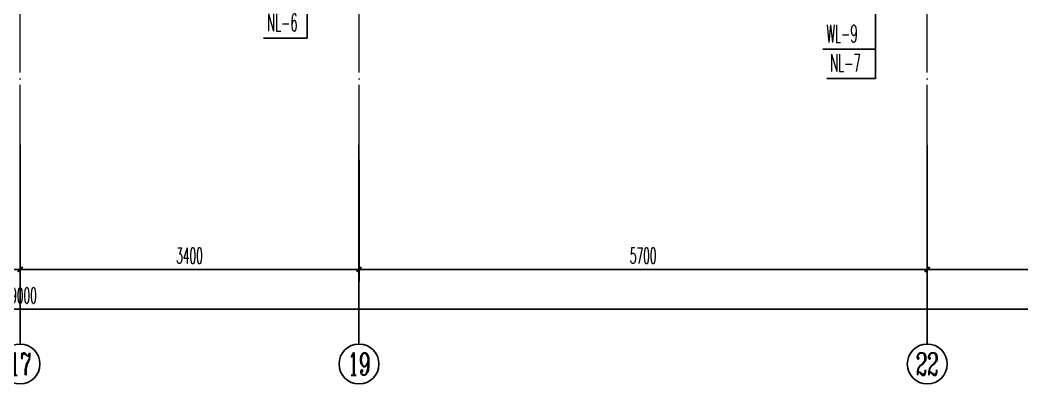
# Model space of a CAD drawing. Extents: x 27938 to 1042331, y -235042 to 1535213.
# Drawn here: x 706817 to 716867, y 130382 to 134034 of the extents above; entities that cross this region are included whole.
import ezdxf
from ezdxf.enums import TextEntityAlignment as Align

# ---------------------------------------------------------------- set-up
doc = ezdxf.new("R2010")
doc.units = 0
doc.header["$LTSCALE"] = 1000
doc.header["$MEASUREMENT"] = 0
doc.linetypes.add('DOTE', pattern=[2.42, 2, -0.2, 0.02, -0.2])
for name, color, linetype in [('3.5方案汇报，与郭总、侯月琴确定户型_t8$0$2020.03.04 -1安徽标准化洋房户型(UA）_t8_t8$0$看线', 154, 'Continuous'), ('AXIS', 3, 'Continuous'), ('AXIS_TEXT', 4, 'Continuous'), ('DIM_凝结', 3, 'Continuous'), ('DIM_污水', 3, 'Continuous')]:
    doc.layers.add(name, color=color, linetype=linetype)
doc.layers.add('DOTE', color=19, linetype='DOTE', lineweight=9)
doc.styles.add('_TCH_AXIS', font='COMPLEX', dxfattribs={"bigfont": 'GBCBIG'})
doc.styles.add('_TCH_DIM_T3', font='SIMPLEX.shx', dxfattribs={"width": 0.494118, "bigfont": 'GBCBIG.shx'})
doc.styles.add('_TWT_SERIAL', font='simplex.shx', dxfattribs={"width": 0.6, "oblique": 10, "height": 3, "bigfont": 'aadri.shx'})
doc.styles.add('COMPLEX', font='COMPLEX')
doc.dimstyles.new('_TCH_ARCH&&50', dxfattribs={"dimtxt": 157.5, "dimasz": 50, "dimexe": 125, "dimexo": 150, "dimgap": 58.75, "dimtad": 1, "dimdec": 0, "dimzin": 0, "dimdsep": 46, "dimtxsty": '_TCH_DIM_T3', "dimblk": 'ARCHTICK', "dimcen": 0.09, "dimclrt": 7, "dimazin": 0, "dimtfac": 1, "dimtdec": 0, "dimtix": 1, "dimtmove": 2, "dimatfit": 3, "dimldrblk": 'ARCHTICK', "dimfxl": 1, "dimtolj": 1, "dimtzin": 0, "dimarcsym": 0})

# ---------------------------------------------------------------- blocks, each defined once
blk = doc.blocks.new('GFDGDGRDGRDG')
at = {"layer": 'DOTE', "linetype": 'DOTE', "ltscale": 0.3}
for p, q in [((599994, 360558), (599994, 376108)), ((609094, 360558), (609094, 376108)), ((603394, 360558), (603394, 368758))]:
    blk.add_line(p, q, dxfattribs=at)
blk = doc.blocks.new('_ArchTick')
at = {"color": 0, "linetype": 'ByBlock', "const_width": 0.4}
blk.add_lwpolyline([(-0.5, -0.5), (0.5, 0.5)], dxfattribs=at)
blk = doc.blocks.new('*D458')
at = {"layer": 'AXIS', "color": 0, "lineweight": -2}
for p, q in [((715917, 132632), (715917, 131407)), ((719017, 132632), (719017, 131407)), ((715917, 131532), (719017, 131532))]:
    blk.add_line(p, q, dxfattribs=at)
at = {"layer": 'Defpoints', "color": 0}
for p in [(715917, 132782), (719017, 132782), (719017, 131532)]:
    blk.add_point(p, dxfattribs=at)
at = {"layer": 'AXIS', "color": 0, "lineweight": -2, "xscale": 50, "yscale": 50, "zscale": 50, "rotation": 180}
blk.add_blockref('_ArchTick', (715917, 131532), dxfattribs=at)
at = {"layer": 'AXIS', "color": 0, "lineweight": -2, "xscale": 50, "yscale": 50, "zscale": 50}
blk.add_blockref('_ArchTick', (719017, 131532), dxfattribs=at)
at = {"layer": 'AXIS', "color": 7, "insert": (717467, 131670), "char_height": 157.5, "attachment_point": 5, "style": '_TCH_DIM_T3'}
blk.add_mtext('\\A1;3100', dxfattribs=at)
blk = doc.blocks.new('*D459')
at = {"layer": 'AXIS', "color": 0, "lineweight": -2}
for p, q in [((710217, 132632), (710217, 131407)), ((715917, 132632), (715917, 131407)), ((710217, 131532), (715917, 131532))]:
    blk.add_line(p, q, dxfattribs=at)
at = {"layer": 'Defpoints', "color": 0}
for p in [(710217, 132782), (715917, 132782), (715917, 131532)]:
    blk.add_point(p, dxfattribs=at)
at = {"layer": 'AXIS', "color": 0, "lineweight": -2, "xscale": 50, "yscale": 50, "zscale": 50, "rotation": 180}
blk.add_blockref('_ArchTick', (710217, 131532), dxfattribs=at)
at = {"layer": 'AXIS', "color": 0, "lineweight": -2, "xscale": 50, "yscale": 50, "zscale": 50}
blk.add_blockref('_ArchTick', (715917, 131532), dxfattribs=at)
at = {"layer": 'AXIS', "color": 7, "insert": (713067, 131670), "char_height": 157.5, "attachment_point": 5, "style": '_TCH_DIM_T3'}
blk.add_mtext('\\A1;5700', dxfattribs=at)
blk = doc.blocks.new('*D460')
at = {"layer": 'AXIS', "color": 0, "lineweight": -2}
for p, q in [((706817, 132632), (706817, 131407)), ((710217, 132632), (710217, 131407)), ((706817, 131532), (710217, 131532))]:
    blk.add_line(p, q, dxfattribs=at)
at = {"layer": 'Defpoints', "color": 0}
for p in [(706817, 132782), (710217, 132782), (710217, 131532)]:
    blk.add_point(p, dxfattribs=at)
at = {"layer": 'AXIS', "color": 0, "lineweight": -2, "xscale": 50, "yscale": 50, "zscale": 50, "rotation": 180}
blk.add_blockref('_ArchTick', (706817, 131532), dxfattribs=at)
at = {"layer": 'AXIS', "color": 0, "lineweight": -2, "xscale": 50, "yscale": 50, "zscale": 50}
blk.add_blockref('_ArchTick', (710217, 131532), dxfattribs=at)
at = {"layer": 'AXIS', "color": 7, "insert": (708517, 131670), "char_height": 157.5, "attachment_point": 5, "style": '_TCH_DIM_T3'}
blk.add_mtext('\\A1;3400', dxfattribs=at)
blk = doc.blocks.new('*D506')
at = {"layer": 'AXIS', "color": 0, "lineweight": -2}
for p, q in [((703417, 132632), (703417, 131407)), ((706817, 132632), (706817, 131407)), ((703417, 131532), (706817, 131532))]:
    blk.add_line(p, q, dxfattribs=at)
at = {"layer": 'Defpoints', "color": 0}
for p in [(703417, 132782), (706817, 132782), (706817, 131532)]:
    blk.add_point(p, dxfattribs=at)
at = {"layer": 'AXIS', "color": 0, "lineweight": -2, "xscale": 50, "yscale": 50, "zscale": 50, "rotation": 180}
blk.add_blockref('_ArchTick', (703417, 131532), dxfattribs=at)
at = {"layer": 'AXIS', "color": 0, "lineweight": -2, "xscale": 50, "yscale": 50, "zscale": 50}
blk.add_blockref('_ArchTick', (706817, 131532), dxfattribs=at)
at = {"layer": 'AXIS', "color": 7, "insert": (705117, 131670), "char_height": 157.5, "attachment_point": 5, "style": '_TCH_DIM_T3'}
blk.add_mtext('\\A1;3400', dxfattribs=at)
blk = doc.blocks.new('*D507')
at = {"layer": 'AXIS', "color": 0, "lineweight": -2}
for p, q in [((682317, 132632), (682317, 131007)), ((731317, 132632), (731317, 131007)), ((682317, 131132), (731317, 131132))]:
    blk.add_line(p, q, dxfattribs=at)
at = {"layer": 'Defpoints', "color": 0}
for p in [(682317, 132782), (731317, 132782), (731317, 131132)]:
    blk.add_point(p, dxfattribs=at)
at = {"layer": 'AXIS', "color": 0, "lineweight": -2, "xscale": 50, "yscale": 50, "zscale": 50, "rotation": 180}
blk.add_blockref('_ArchTick', (682317, 131132), dxfattribs=at)
at = {"layer": 'AXIS', "color": 0, "lineweight": -2, "xscale": 50, "yscale": 50, "zscale": 50}
blk.add_blockref('_ArchTick', (731317, 131132), dxfattribs=at)
at = {"layer": 'AXIS', "color": 7, "insert": (706817, 131270), "char_height": 157.5, "attachment_point": 5, "style": '_TCH_DIM_T3'}
blk.add_mtext('\\A1;49000', dxfattribs=at)
blk = doc.blocks.new('_AXISO')
blk.add_circle((0, 0), 0.5)
at = {"layer": 'AXIS_TEXT', "style": 'COMPLEX', "width": 1.041667}
blk.add_attdef('A', text='', height=0.56, dxfattribs=at).set_placement((-0.25, -0.28), (0.25, -0.28), align=Align.FIT)

msp = doc.modelspace()

# ---------------------------------------------------------------- linework, layer by layer
at = {"layer": 'AXIS'}
for p, q in [((706816.6, 132782.3), (706816.6, 130782.3)), ((710216.6, 132782.3), (710216.6, 130782.3)), ((715916.6, 132782.3), (715916.6, 130782.3))]:
    msp.add_line(p, q, dxfattribs=at)
at = {"layer": 'DIM_凝结'}
for p, q in [((709696.6, 136202.3), (709696.6, 133851.8)), ((715396.6, 135002.3), (715396.6, 133447.2)), ((709696.6, 133851.8), (709259.7, 133851.8)), ((715396.6, 133447.2), (714908.2, 133447.2))]:
    msp.add_line(p, q, dxfattribs=at)
at = {"layer": 'DIM_污水'}
for p, q in [((715396.6, 135152.3), (715396.6, 133739.8)), ((715396.6, 133739.8), (714868.9, 133739.8))]:
    msp.add_line(p, q, dxfattribs=at)

# ---------------------------------------------------------------- block references
at = {"layer": '3.5方案汇报，与郭总、侯月琴确定户型_t8$0$2020.03.04 -1安徽标准化洋房户型(UA）_t8_t8$0$看线', "ltscale": 10}
msp.add_blockref('GFDGDGRDGRDG', (106822.9, -227776), dxfattribs=at)
at = {"layer": 'AXIS'}
ref = msp.add_blockref('_AXISO', (706816.6, 130582.3), dxfattribs=dict(at, xscale=400, yscale=400, zscale=400))
ref.add_attrib('A', '17', dxfattribs={"layer": 'AXIS_TEXT', "height": 226.27, "style": '_TCH_AXIS', "width": 0.724138}).set_placement((706703.4, 130469.2), (706929.7, 130469.2), align=Align.FIT)
ref = msp.add_blockref('_AXISO', (710216.6, 130582.3), dxfattribs=dict(at, xscale=400, yscale=400, zscale=400))
ref.add_attrib('A', '19', dxfattribs={"layer": 'AXIS_TEXT', "height": 226.27, "style": '_TCH_AXIS', "width": 0.724138}).set_placement((710103.4, 130469.2), (710329.7, 130469.2), align=Align.FIT)
ref = msp.add_blockref('_AXISO', (715916.6, 130582.3), dxfattribs=dict(at, xscale=400, yscale=400, zscale=400))
ref.add_attrib('A', '22', dxfattribs={"layer": 'AXIS_TEXT', "height": 226.27, "style": '_TCH_AXIS', "width": 0.617647}).set_placement((715803.4, 130469.2), (716029.7, 130469.2), align=Align.FIT)

# ---------------------------------------------------------------- texts
at = {"layer": 'DIM_凝结', "color": 7, "style": '_TWT_SERIAL', "width": 0.48}
for s, p in [('NL-6', (709294.7, 133921.8)), ('NL-7', (714943.2, 133517.2))]:
    msp.add_text(s, height=175, dxfattribs=at).set_placement(p)
at = {"layer": 'DIM_污水', "color": 7, "style": '_TWT_SERIAL', "width": 0.48}
msp.add_text('WL-9', height=175, dxfattribs=at).set_placement((714903.9, 133809.8))

# ---------------------------------------------------------------- dimensions: what is measured, and where the dimension line sits
at = {"layer": 'AXIS'}
for p1, p2, distance, picture, middle in [((682316.6, 132782.3), (731316.6, 132782.3), -1650, '*D507', (706816.6, 131269.8)), ((703416.6, 132782.3), (706816.6, 132782.3), -1250, '*D506', (705116.6, 131669.8)), ((706816.6, 132782.3), (710216.6, 132782.3), -1250, '*D460', (708516.6, 131669.8)), ((710216.6, 132782.3), (715916.6, 132782.3), -1250, '*D459', (713066.6, 131669.8)), ((715916.6, 132782.3), (719016.6, 132782.3), -1250, '*D458', (717466.6, 131669.8))]:
    dim = msp.add_aligned_dim(p1=p1, p2=p2, distance=distance, dimstyle='_TCH_ARCH&&50', dxfattribs=at)
    dim.commit()
    dim.dimension.update_dxf_attribs({"geometry": picture, "text_midpoint": middle})

doc.saveas('drawing.dxf')
